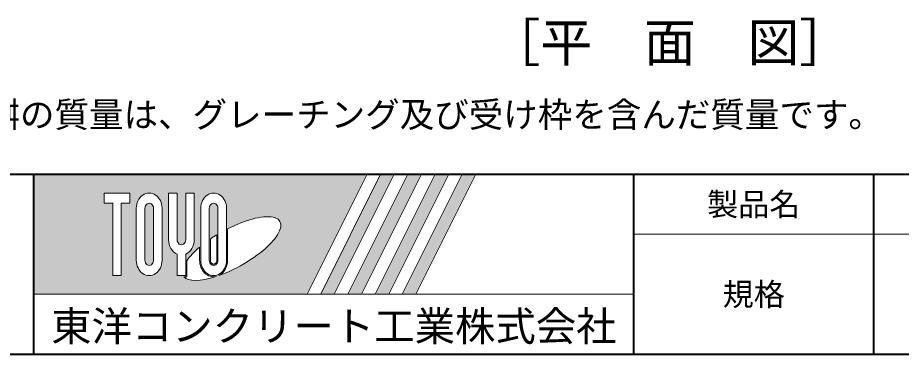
# Model space of a CAD drawing. Units: millimetres at full size; details may follow other scales. Extents: x 50430 to 101606, y 69050 to 91573.
# Drawn here: x 55750 to 56745, y 71485 to 71864 of the extents above; entities that cross this region are included whole.
import ezdxf
from ezdxf.enums import TextEntityAlignment as Align

# ---------------------------------------------------------------- set-up
doc = ezdxf.new("R2010")
doc.units = ezdxf.units.MM
doc.header["$LTSCALE"] = 50
for name, color, linetype, lineweight in [('図枠', 7, 'Continuous', 5), ('枠', 7, 'Continuous', 5), ('補助線', 8, 'Continuous', 9)]:
    doc.layers.add(name, color=color, linetype=linetype, lineweight=lineweight)
doc.layers.add('文字', color=7, linetype='Continuous')
doc.styles.add('ＭＳ ゴシック', font='')
doc.styles.get('ＭＳ ゴシック').set_extended_font_data('MS Gothic')

msp = doc.modelspace()

# ---------------------------------------------------------------- hatches: boundary and pattern name
at = {"layer": '図枠'}
h = msp.add_hatch(color=256, dxfattribs=at)
h.paths.add_polyline_path([(55768.66, 71687.64), (55768.66, 71552.64), (56076, 71552.64), (56143.5, 71687.64)])
edge = h.paths.add_edge_path(flags=16)
edge.add_ellipse((55991.04, 71604.05), major_axis=(54.55, 30.53), ratio=0.347147, start_angle=-144.31122, end_angle=72.1899, ccw=False)
edge.add_ellipse((55970.84, 71590.86), major_axis=(0, 18.56), ratio=0.846354, start_angle=-160.70346, end_angle=-90)
edge.add_line((55986.55, 71590.86), (55986.55, 71626.25))
edge = h.paths.add_edge_path(flags=16)
edge.add_ellipse((55970.84, 71649.41), major_axis=(0, 17.13), ratio=0.846354, start_angle=-90, end_angle=90, ccw=False)
edge.add_line((55985.34, 71649.41), (55985.34, 71590.86))
edge.add_ellipse((55970.84, 71590.86), major_axis=(0, 17.13), ratio=0.846354, start_angle=90, end_angle=-90, ccw=False)
edge.add_line((55956.34, 71590.86), (55956.34, 71649.41))
edge = h.paths.add_edge_path(flags=16)
edge.add_line((55975.67, 71649.41), (55975.67, 71590.86))
edge.add_ellipse((55970.84, 71590.86), major_axis=(0, 5.71), ratio=0.846354, start_angle=90, end_angle=-90, ccw=False)
edge.add_line((55966.01, 71590.86), (55966.01, 71649.41))
edge.add_ellipse((55970.84, 71649.41), major_axis=(0, 5.71), ratio=0.846354, start_angle=-90, end_angle=90, ccw=False)
edge = h.paths.add_edge_path(flags=16)
edge.add_line((55974.46, 71619.48), (55974.46, 71590.86))
edge.add_ellipse((55970.84, 71590.86), major_axis=(0, 4.28), ratio=0.846354, start_angle=90, end_angle=-90, ccw=False)
edge.add_line((55967.21, 71590.86), (55967.21, 71614.8))
edge.add_ellipse((55991.04, 71604.05), major_axis=(54.55, 30.53), ratio=0.347147, start_angle=107.79174, end_angle=126.47132, ccw=False)
edge = h.paths.add_edge_path(flags=16)
edge.add_ellipse((55934.58, 71614.07), major_axis=(0, 17.13), ratio=0.846354, start_angle=-163.34117, end_angle=-90, ccw=False)
edge.add_line((55939.42, 71597.91), (55939.42, 71573.73))
edge.add_line((55939.42, 71573.73), (55929.75, 71573.73))
edge.add_line((55929.75, 71573.73), (55929.75, 71597.91))
edge.add_ellipse((55934.58, 71614.07), major_axis=(0, 17.13), ratio=0.846354, start_angle=90, end_angle=163.34117, ccw=False)
edge.add_line((55920.08, 71614.07), (55920.08, 71666.54))
edge.add_line((55920.08, 71666.54), (55929.75, 71666.54))
edge.add_line((55929.75, 71666.54), (55929.75, 71614.07))
edge.add_ellipse((55934.58, 71614.07), major_axis=(0, 5.71), ratio=0.846354, start_angle=90, end_angle=-90)
edge.add_line((55939.42, 71614.07), (55939.42, 71666.54))
edge.add_line((55939.42, 71666.54), (55949.09, 71666.54))
edge.add_line((55949.09, 71666.54), (55949.09, 71614.07))
edge = h.paths.add_edge_path(flags=16)
edge.add_line((55955.13, 71605.64), (55955.13, 71590.86))
edge.add_ellipse((55970.84, 71590.86), major_axis=(0, 18.56), ratio=0.846354, start_angle=90, end_angle=-171.54427)
edge.add_ellipse((55991.04, 71604.05), major_axis=(54.55, 30.53), ratio=0.347147, start_angle=-178.64954, end_angle=-148.29244, ccw=False)
edge.add_line((55937.34, 71572.3), (55940.63, 71572.3))
edge.add_line((55940.63, 71572.3), (55940.63, 71590.4))
edge.add_ellipse((55991.04, 71604.05), major_axis=(54.55, 30.53), ratio=0.347147, start_angle=148.21912, end_angle=165.90812, ccw=False)
edge = h.paths.add_edge_path(flags=16)
edge.add_ellipse((55898.33, 71649.41), major_axis=(0, 17.13), ratio=0.846354, start_angle=-90, end_angle=90, ccw=False)
edge.add_line((55912.83, 71649.41), (55912.83, 71590.86))
edge.add_ellipse((55898.33, 71590.86), major_axis=(0, 17.13), ratio=0.846354, start_angle=90, end_angle=-90, ccw=False)
edge.add_line((55883.83, 71590.86), (55883.83, 71649.41))
edge = h.paths.add_edge_path(flags=16)
edge.add_line((55903.16, 71649.41), (55903.16, 71590.86))
edge.add_ellipse((55898.33, 71590.86), major_axis=(0, 5.71), ratio=0.846354, start_angle=90, end_angle=-90, ccw=False)
edge.add_line((55893.5, 71590.86), (55893.5, 71649.41))
edge.add_ellipse((55898.33, 71649.41), major_axis=(0, 5.71), ratio=0.846354, start_angle=-90, end_angle=90, ccw=False)
h.paths.add_polyline_path([(55876.58, 71666.54), (55876.58, 71655.12), (55866.91, 71655.12), (55866.91, 71573.73), (55857.24, 71573.73), (55857.24, 71655.12), (55847.57, 71655.12), (55847.57, 71666.54)], flags=16)
for points in [[(56091.31, 71552.64), (56106.62, 71552.64), (56174.12, 71687.64), (56158.81, 71687.64)], [(56204.75, 71687.64), (56189.44, 71687.64), (56121.94, 71552.64), (56137.25, 71552.64)], [(56235.38, 71687.64), (56220.07, 71687.64), (56152.57, 71552.64), (56167.88, 71552.64)], [(56266.01, 71687.64), (56250.7, 71687.64), (56183.2, 71552.64), (56198.51, 71552.64)]]:
    msp.add_hatch(color=256, dxfattribs=at).paths.add_polyline_path(points)

# ---------------------------------------------------------------- linework, layer by layer
at = {"layer": '図枠', "lineweight": 40}
for p, q in [((54381.16, 71687.64), (58536.16, 71687.64)), ((55768.66, 71485.14), (55768.66, 71687.64)), ((56443.66, 71485.14), (56443.66, 71687.64)), ((56713.66, 71485.14), (56713.66, 71687.64)), ((54381.16, 71485.14), (58536.16, 71485.14))]:
    msp.add_line(p, q, dxfattribs=at)
at = {"layer": '図枠'}
for p, q in [((55768.66, 71687.64), (56143.5, 71687.64)), ((56143.5, 71687.64), (56076, 71552.64)), ((56158.81, 71687.64), (56091.31, 71552.64)), ((56174.12, 71687.64), (56106.62, 71552.64)), ((56189.44, 71687.64), (56121.94, 71552.64)), ((56204.75, 71687.64), (56137.25, 71552.64)), ((56220.07, 71687.64), (56152.57, 71552.64)), ((56158.81, 71687.64), (56174.12, 71687.64)), ((56235.38, 71687.64), (56167.88, 71552.64)), ((56250.7, 71687.64), (56183.2, 71552.64)), ((56189.44, 71687.64), (56204.75, 71687.64)), ((56266.01, 71687.64), (56198.51, 71552.64)), ((56220.07, 71687.64), (56235.38, 71687.64)), ((56250.7, 71687.64), (56266.01, 71687.64)), ((55847.57, 71666.54), (55847.57, 71655.12)), ((55847.57, 71666.54), (55876.58, 71666.54)), ((55876.58, 71666.54), (55876.58, 71655.12)), ((55920.08, 71666.54), (55929.75, 71666.54)), ((55920.08, 71614.07), (55920.08, 71666.54)), ((55929.75, 71666.54), (55929.75, 71614.07)), ((55939.42, 71666.54), (55949.09, 71666.54)), ((55939.42, 71614.07), (55939.42, 71666.54)), ((55949.09, 71666.54), (55949.09, 71614.07)), ((55857.24, 71655.12), (55847.57, 71655.12)), ((55857.24, 71655.12), (55857.24, 71573.73)), ((55866.91, 71655.12), (55866.91, 71573.73)), ((55876.58, 71655.12), (55866.91, 71655.12)), ((55883.83, 71649.41), (55883.83, 71590.86)), ((55893.5, 71590.86), (55893.5, 71649.41)), ((55903.16, 71649.41), (55903.16, 71590.86)), ((55912.83, 71590.86), (55912.83, 71649.41)), ((55956.34, 71649.41), (55956.34, 71590.86)), ((55966.01, 71590.86), (55966.01, 71649.41)), ((55975.67, 71649.41), (55975.67, 71590.86)), ((55985.34, 71590.86), (55985.34, 71649.41)), ((55986.55, 71590.86), (55986.55, 71626.25)), ((55967.21, 71590.86), (55967.21, 71614.8)), ((55974.46, 71619.48), (55974.46, 71590.86)), ((55955.13, 71605.64), (55955.13, 71590.86)), ((55929.75, 71597.91), (55929.75, 71573.73)), ((55939.42, 71597.91), (55939.42, 71573.73)), ((55940.63, 71590.4), (55940.63, 71572.3)), ((55866.91, 71573.73), (55857.24, 71573.73)), ((55939.42, 71573.73), (55929.75, 71573.73)), ((55937.34, 71572.3), (55940.63, 71572.3)), ((55768.66, 71552.64), (56076, 71552.64)), ((56091.31, 71552.64), (56106.62, 71552.64)), ((56121.94, 71552.64), (56137.25, 71552.64)), ((56152.57, 71552.64), (56167.88, 71552.64)), ((56183.2, 71552.64), (56198.51, 71552.64))]:
    msp.add_line(p, q, dxfattribs=at)
at = {"layer": '図枠', "lineweight": 13}
msp.add_line((58536.16, 71620.14), (56443.66, 71620.14), dxfattribs=at)
at = {"layer": '図枠'}
for centre, major_axis, ratio, start_param, end_param in [((55898.33, 71649.41), (0, 17.13), 0.846354, 4.712389, 7.853982), ((55970.84, 71649.41), (0, 17.13), 0.846354, 4.712389, 7.853982), ((55898.33, 71649.41), (0, 5.71), 0.846354, 4.712389, 7.853982), ((55970.84, 71649.41), (0, 5.71), 0.846354, 4.712389, 7.853982), ((55991.04, 71604.05), (54.55, 30.53), 0.347147, 4.262185, 7.742916), ((55934.58, 71614.07), (0, 17.13), 0.846354, 1.570796, 2.801756), ((55934.58, 71614.07), (0, 5.71), 0.846354, 1.570796, 4.712389), ((55934.58, 71614.07), (0, 17.13), 0.846354, 3.48143, 4.712389), ((55991.04, 71604.05), (54.55, 30.53), 0.347147, 1.681741, 1.821983), ((55991.04, 71604.05), (54.55, 30.53), 0.347147, 2.08152, 2.515513), ((55898.33, 71590.86), (0, 17.13), 0.846354, 1.570796, 4.712389), ((55898.33, 71590.86), (0, 5.71), 0.846354, 1.570796, 4.712389), ((55970.84, 71590.86), (0, 18.56), 0.846354, 1.570796, 3.315468), ((55970.84, 71590.86), (0, 17.13), 0.846354, 1.570796, 4.712389), ((55970.84, 71590.86), (0, 5.71), 0.846354, 1.570796, 4.712389), ((55970.84, 71590.86), (0, 4.28), 0.846354, 1.570796, 4.712389), ((55970.84, 71590.86), (0, 18.56), 0.846354, 3.533844, 4.712389), ((55991.04, 71604.05), (54.55, 30.53), 0.347147, 3.209398, 4.200445)]:
    msp.add_ellipse(centre, major_axis=major_axis, ratio=ratio, start_param=start_param, end_param=end_param, dxfattribs=at)
at = {"layer": '補助線', "lineweight": 13}
msp.add_line((55768.66, 71552.64), (56443.66, 71552.64), dxfattribs=at)

# ---------------------------------------------------------------- texts
at = {"layer": '図枠', "style": 'ＭＳ ゴシック'}
for s, height, p in [('製品名', 25.63, (56578.66, 71653.89)), ('規格', 25.63, (56578.66, 71552.64)), ('東洋コンクリート工業株式会社', 33.32, (56106.16, 71516.78))]:
    msp.add_text(s, height=height, dxfattribs=at).set_placement(p, align=Align.MIDDLE_CENTER)
at = {"layer": '文字', "style": 'ＭＳ ゴシック'}
msp.add_text('［平\u3000面\u3000図］', height=42.72, dxfattribs=at).set_placement((56280.38, 71801.68), align=Align.BOTTOM_LEFT)
at = {"layer": '枠', "style": 'ＭＳ ゴシック'}
msp.add_text('（注) 上部桝の質量は、グレーチング及び受け枠を含んだ質量です。', height=28.48, dxfattribs=at).set_placement((55519.94, 71731.99), align=Align.BOTTOM_LEFT)

doc.saveas('drawing.dxf')
